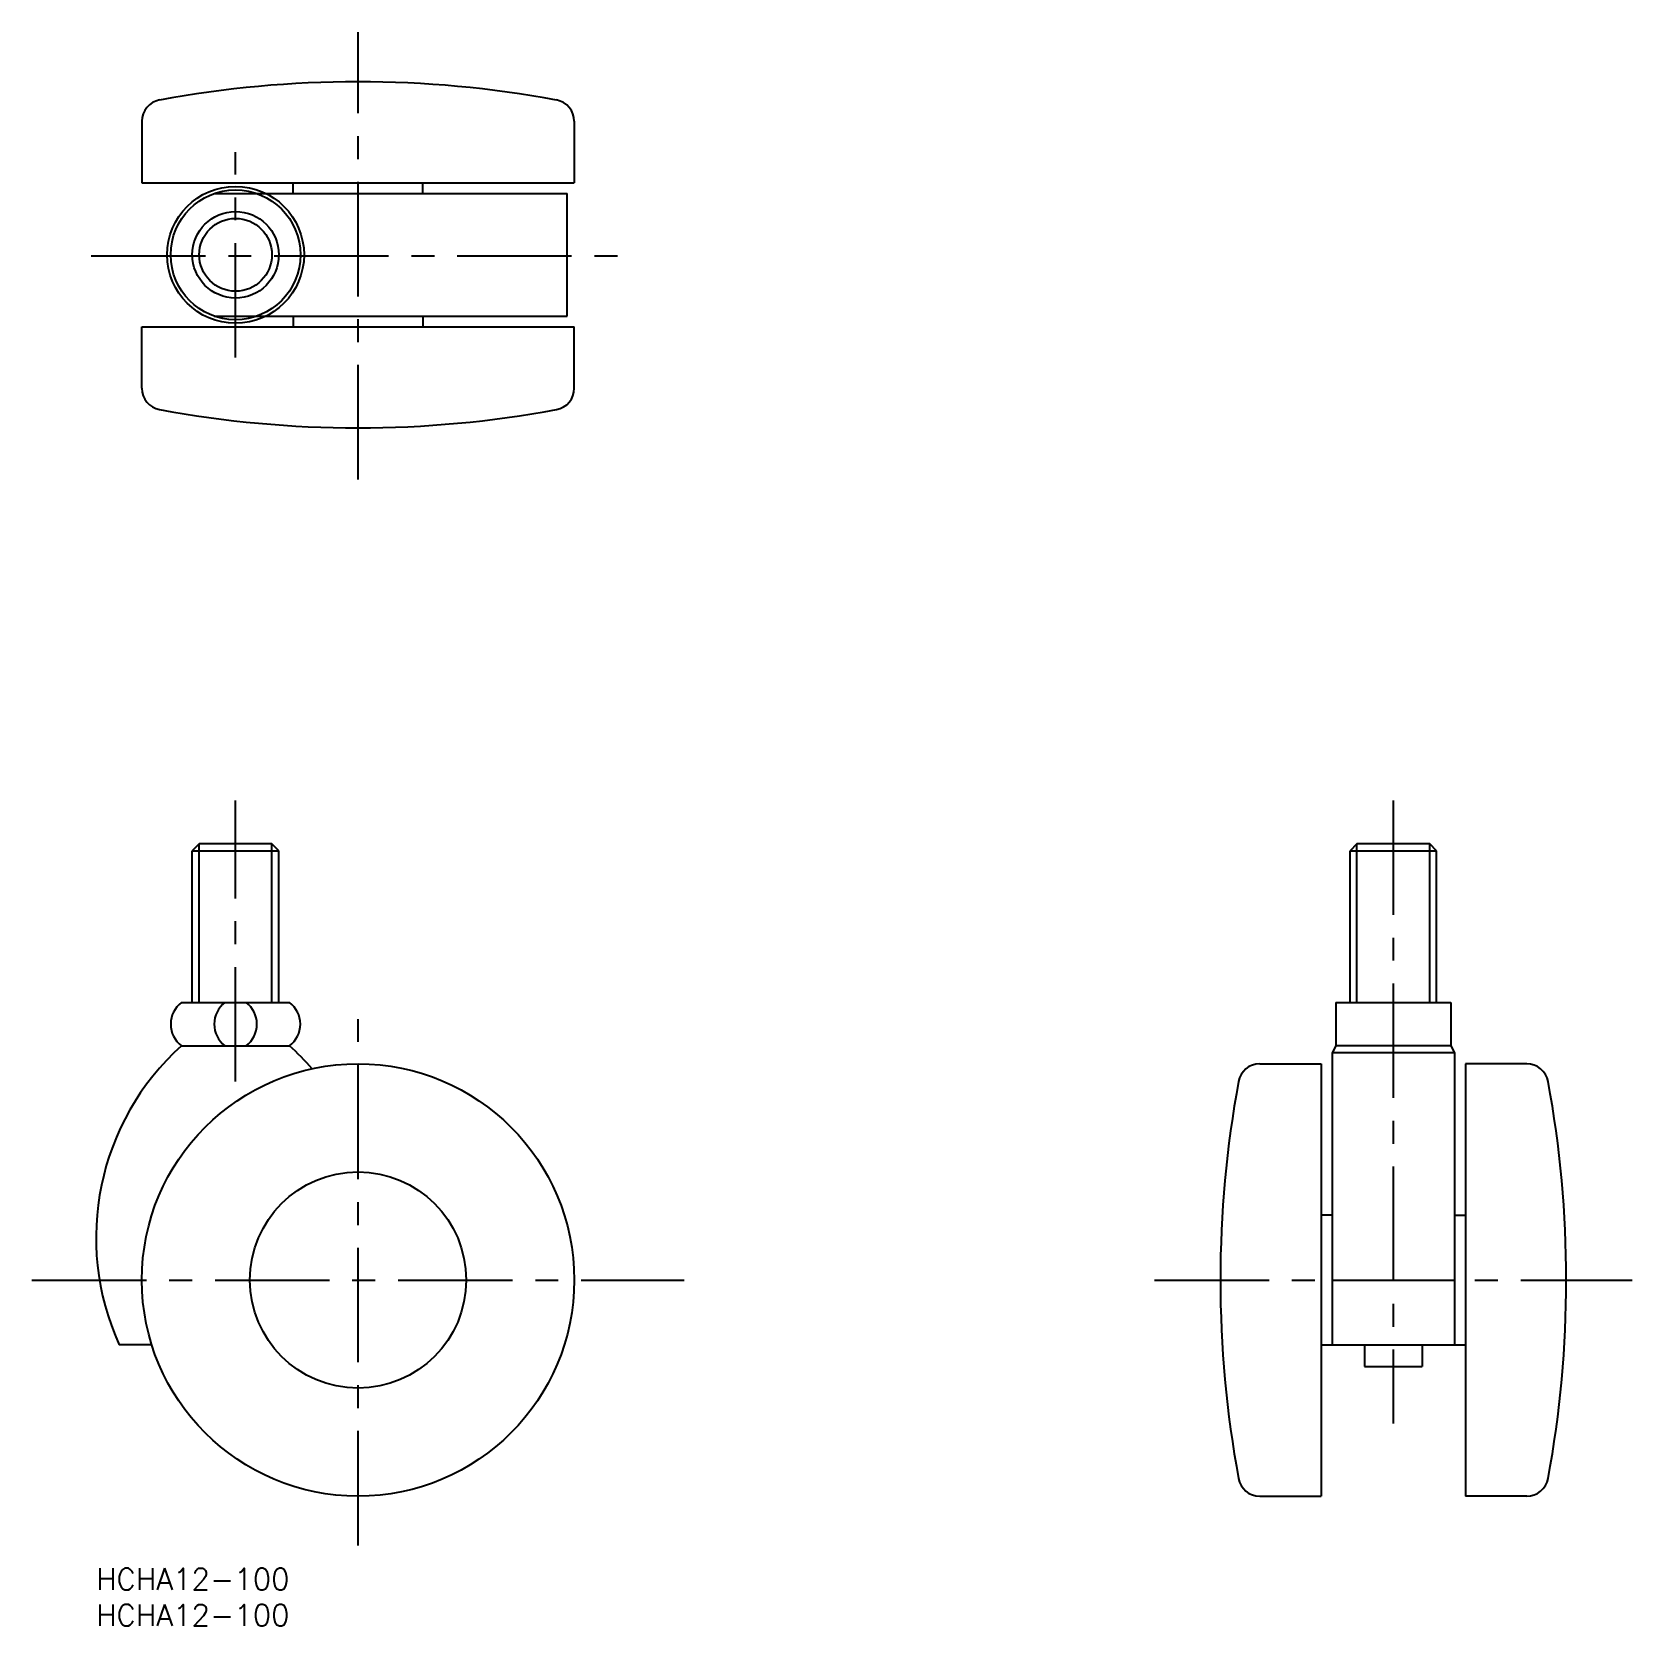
# Model space of a CAD drawing. Extents: x -9 to 213, y -8 to 213.
import ezdxf

# ---------------------------------------------------------------- set-up
doc = ezdxf.new("R2010")
doc.units = 0
doc.header["$LTSCALE"] = 0.5
doc.linetypes.add('CENTER', pattern=[50.8, 31.75, -6.35, 6.35, -6.35])
for name, color, linetype in [('MSM_CENTER', 1, 'CENTER'), ('MSM_CONTINUOUS', 7, 'CONTINUOUS'), ('MSM_NARROW', 5, 'CONTINUOUS'), ('MSM_PART_NUMBER', 7, 'CONTINUOUS')]:
    doc.layers.add(name, color=color, linetype=linetype)
doc.styles.get("Standard").update_dxf_attribs({"font": 'txt.shx', "height": 3, "bigfont": 'bigfont.shx'})

# ---------------------------------------------------------------- blocks, each defined once
blk = doc.blocks.new('*U2')
at = {"layer": 'MSM_PART_NUMBER'}
blk.add_text('HCHA12-100', height=3, dxfattribs=at).set_placement((0, -3))
blk = doc.blocks.new('*U3')
at = {"layer": 'MSM_PART_NUMBER'}
blk.add_text('HCHA12-100', height=3, dxfattribs=at).set_placement((0, -8))

msp = doc.modelspace()

# ---------------------------------------------------------------- linework, layer by layer
at = {"layer": 'MSM_CENTER'}
for p, q in [((36.36, 151.07), (36.36, 213.14)), ((19.36, 167.97), (19.36, 196.49)), ((-0.68, 182.1), (73.39, 182.1)), ((19.36, 67.54), (19.36, 106.54)), ((180.02, 106.54), (180.02, 20.09)), ((36.36, 3.18), (36.36, 76.21)), ((-8.89, 40), (81.6, 40)), ((146.9, 40), (213.14, 40))]:
    msp.add_line(p, q, dxfattribs=at)
at = {"layer": 'MSM_CONTINUOUS'}
for p, q in [((6.36, 200.76), (6.36, 192.23)), ((66.36, 200.76), (66.36, 192.23)), ((6.36, 192.23), (66.36, 192.23)), ((27.34, 190.73), (27.34, 192.23)), ((45.37, 190.73), (45.37, 192.23)), ((16.4, 190.73), (65.36, 190.73)), ((65.36, 173.73), (65.36, 190.73)), ((16.4, 173.73), (65.36, 173.73)), ((27.34, 173.73), (27.34, 172.23)), ((45.37, 173.73), (45.37, 172.23)), ((6.36, 172.23), (66.36, 172.23)), ((6.36, 163.71), (6.36, 172.23)), ((66.36, 163.71), (66.36, 172.23)), ((14.31, 100.5), (13.36, 99.55)), ((24.41, 100.5), (14.31, 100.5)), ((25.36, 99.55), (24.41, 100.5)), ((174.97, 100.5), (174.02, 99.55)), ((185.07, 100.5), (174.97, 100.5)), ((186.02, 99.55), (185.07, 100.5)), ((13.36, 99.55), (25.36, 99.55)), ((13.36, 78.5), (13.36, 99.55)), ((25.36, 78.5), (25.36, 99.55)), ((174.02, 99.55), (186.02, 99.55)), ((174.02, 78.5), (174.02, 99.55)), ((186.02, 78.5), (186.02, 99.55)), ((11.86, 78.5), (26.86, 78.5)), ((172.02, 78.5), (188.02, 78.5)), ((172.02, 78.5), (172.02, 72.5)), ((188.02, 78.5), (188.02, 72.5)), ((11.86, 72.5), (26.86, 72.5)), ((172.02, 72.5), (171.52, 71.5)), ((171.52, 71.5), (171.52, 30.99)), ((188.52, 71.5), (171.52, 71.5)), ((188.02, 72.5), (172.02, 72.5)), ((184.27, 71.5), (184.27, 71.5)), ((188.02, 72.5), (188.52, 71.5)), ((188.52, 71.5), (188.52, 30.99)), ((161.49, 70), (170.02, 70)), ((170.02, 70), (170.02, 10)), ((190.02, 70), (190.02, 10)), ((198.54, 70), (190.02, 70)), ((171.52, 49.01), (170.02, 49.01)), ((188.52, 49.01), (190.02, 49.01)), ((171.52, 40), (188.52, 40)), ((7.74, 30.99), (3.23, 30.99)), ((170.02, 30.99), (190.02, 30.99)), ((176.02, 30.99), (176.02, 27.99)), ((184.02, 30.99), (184.02, 27.99)), ((176.02, 27.99), (184.02, 27.99)), ((161.49, 10), (170.02, 10)), ((198.54, 10), (190.02, 10))]:
    msp.add_line(p, q, dxfattribs=at)
for centre, radius in [((19.36, 182.23), 9.5), ((19.36, 182.23), 9), ((19.36, 182.23), 6), ((36.36, 40), 30), ((36.36, 40), 15)]:
    msp.add_circle(centre, radius, dxfattribs=at)
for centre, radius, start, end in [((36.36, 54.73), 151.5, 79.5243, 100.4757), ((9.36, 200.76), 3, 100.4757, 180), ((63.36, 200.76), 3, 0, 79.5243), ((9.36, 163.71), 3, 180, 259.5243), ((63.36, 163.71), 3, 280.4757, 0), ((36.36, 309.73), 151.5, 259.5243, 280.4757), ((14.12, 75.5), 3.76, 127.0605, 232.9395), ((20.16, 75.5), 3.76, 127.0605, 232.9395), ((18.56, 75.5), 3.76, 307.0605, 52.9395), ((24.59, 75.5), 3.76, 307.0605, 52.9395), ((35.85, 45.86), 35.85, 132.0105, 204.51), ((2.86, 45.86), 35.85, 40.8566, 47.9895), ((161.49, 67), 3, 90, 169.5243), ((198.54, 67), 3, 10.4757, 90), ((307.52, 40), 151.5, 169.5243, 190.4757), ((52.52, 40), 151.5, 349.5243, 10.4757), ((161.49, 13), 3, 190.4757, 270), ((198.54, 13), 3, 270, 349.5243)]:
    msp.add_arc(centre, radius, start, end, dxfattribs=at)
at = {"layer": 'MSM_NARROW'}
for p, q in [((14.31, 78.5), (14.31, 100.5)), ((24.41, 78.5), (24.41, 100.5)), ((174.97, 78.5), (174.97, 100.5)), ((185.07, 78.5), (185.07, 100.5))]:
    msp.add_line(p, q, dxfattribs=at)
msp.add_circle((19.36, 182.23), 5.05, dxfattribs=at)

# ---------------------------------------------------------------- block references
at = {"layer": 'MSM_CONTINUOUS'}
for name in ['*U2', '*U3']:
    msp.add_blockref(name, (0, 0), dxfattribs=at)

doc.saveas('drawing.dxf')
